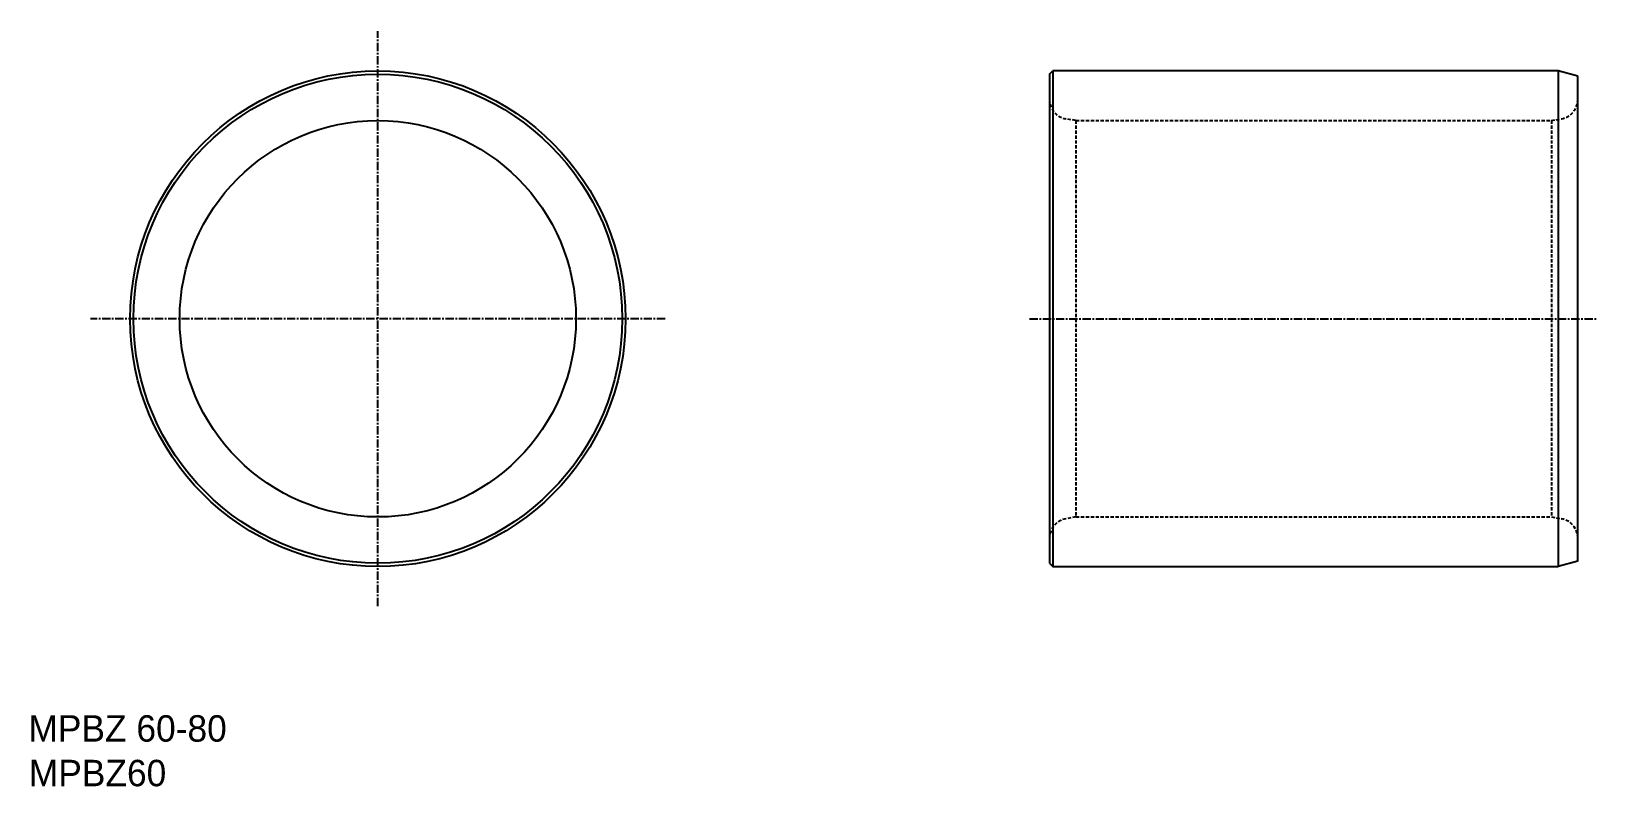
# Model space of a CAD drawing. Extents: x 1 to 239, y -2 to 112.
import ezdxf

# ---------------------------------------------------------------- set-up
doc = ezdxf.new("R2010")
doc.units = 0
doc.linetypes.add('CENTER', pattern=[2, 1.25, -0.25, 0.25, -0.25])
doc.linetypes.add('DASHED', pattern=[0.75, 0.5, -0.25])
doc.layers.get('0').update_dxf_attribs({"linetype": 'CONTINUOUS'})
doc.layers.add('CENTER', color=1, linetype='CENTER')

msp = doc.modelspace()

# ---------------------------------------------------------------- linework, layer by layer
at = {"color": 7, "linetype": 'CONTINUOUS'}
for p, q in [((155.64, 105.34), (156.14, 105.84)), ((155.64, 105.34), (155.64, 31.34)), ((232.64, 105.84), (156.14, 105.84)), ((156.14, 105.84), (156.14, 30.84)), ((235.64, 105.03), (232.64, 105.84)), ((232.64, 105.84), (232.64, 30.84)), ((235.64, 31.64), (235.64, 105.03)), ((155.64, 31.34), (156.14, 30.84)), ((156.14, 30.84), (232.64, 30.84)), ((235.64, 31.64), (232.64, 30.84))]:
    msp.add_line(p, q, dxfattribs=at)
at = {"color": 3, "linetype": 'DASHED'}
for p, q in [((159.64, 98.34), (158.12, 98.6)), ((159.64, 98.34), (231.64, 98.34)), ((159.64, 98.34), (159.64, 38.34)), ((231.64, 98.34), (233.16, 98.6)), ((231.64, 98.34), (231.64, 38.34)), ((159.64, 38.34), (158.12, 38.07)), ((159.64, 38.34), (231.64, 38.34)), ((231.64, 38.34), (233.16, 38.07))]:
    msp.add_line(p, q, dxfattribs=at)
for radius in [37.5, 37, 30]:
    msp.add_circle((53.96, 68.34), radius)
for centre, start, end in [((158.64, 101.56), 180, 260), ((232.64, 101.56), 280, 0), ((158.64, 35.11), 100, 180), ((232.64, 35.11), 0, 80)]:
    msp.add_arc(centre, 3, start, end, dxfattribs=at)
at = {"layer": 'CENTER', "color": 1, "linetype": 'CENTER'}
for p, q in [((53.96, 24.84), (53.96, 111.84)), ((97.46, 68.34), (10.46, 68.34)), ((152.64, 68.34), (238.64, 68.34))]:
    msp.add_line(p, q, dxfattribs=at)

# ---------------------------------------------------------------- texts
at = {"color": 7, "linetype": 'CONTINUOUS'}
for s, p in [('MPBZ 60-80', (1.06, 4.34)), ('MPBZ60', (1.12, -2.41))]:
    msp.add_text(s, height=4, dxfattribs=at).set_placement(p)

doc.saveas('drawing.dxf')
